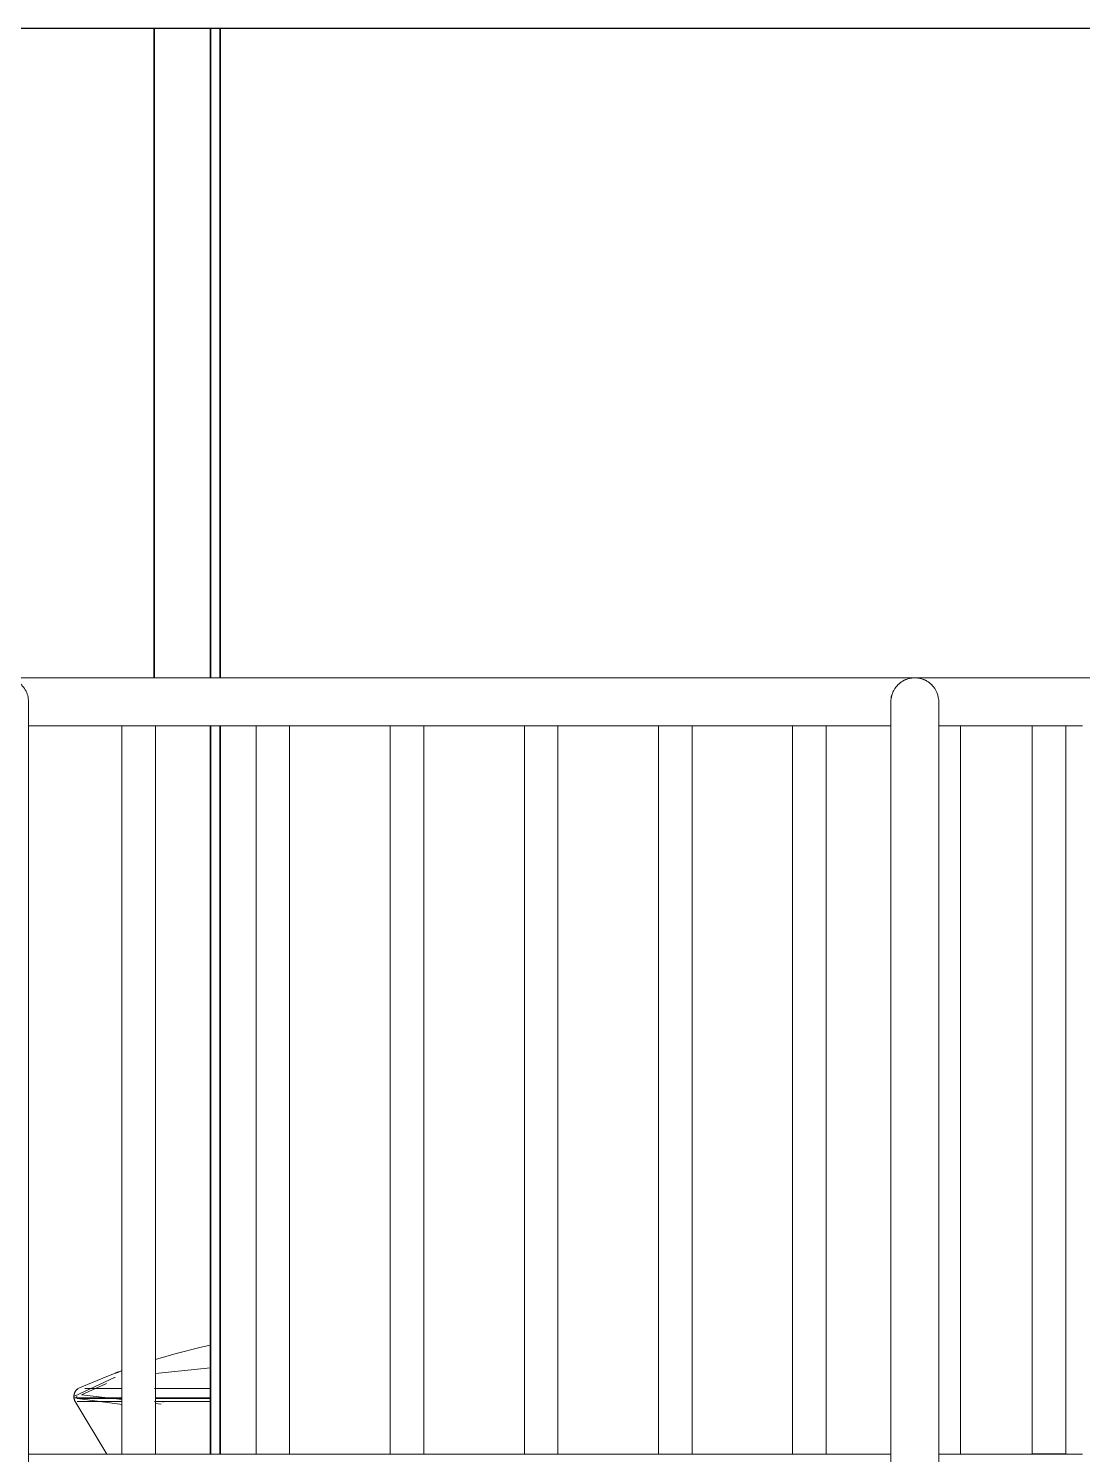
# Model space of a CAD drawing. Header units: millimetres. Extents: x -153298 to 620751, y -313239 to 250031.
# Drawn here: x 6249 to 7349, y -303075 to -301587 of the extents above; entities that cross this region are included whole.
import ezdxf

# ---------------------------------------------------------------- set-up
doc = ezdxf.new("R2010")
doc.units = ezdxf.units.MM
for name, color, linetype, lineweight in [('A-FLOR-HRAL', 7, 'Continuous', 25), ('E-LITE-EQPM', 7, 'Continuous', 35), ('I-WALL-E', 7, 'Continuous', 35), ('S-STRS-E', 7, 'Continuous', 25), ('WALL-E', 7, 'Continuous', 35)]:
    doc.layers.add(name, color=color, linetype=linetype, lineweight=lineweight)

# ---------------------------------------------------------------- blocks, each defined once
blk = doc.blocks.new('ACM_L12 - LED Pole Luminaire with UV1 - T35 1xGRN90_830 S 2-11677483-2140-01 ENTRANCE 1 ELEVATION 2')
at = {"layer": 'E-LITE-EQPM', "color": 7, "lineweight": 20}
for p, q in [((-18232, 108080.4), (-18289.5, 108074.6)), ((-18332.4, 108070.3), (-18374.1, 108050.8)), ((-18331.6, 108070.3), (-18332.4, 108070.3)), ((-18371.6, 108050.9), (-18371.8, 108049.4)), ((-18340.7, 108064.1), (-18366.6, 108052.1)), ((-18366.6, 108052.1), (-18324.4, 108047.2)), ((-18363.1, 108058.7), (-18325.4, 108058.7)), ((-18290.5, 108058.7), (-18232.2, 108058.7)), ((-18373.4, 108045.3), (-18340.3, 107990.4)), ((-18325.2, 108045.3), (-18371.4, 108045.3)), ((-18370.8, 108048.4), (-18324.4, 108042.1)), ((-18232, 108045.3), (-18290.4, 108045.3)), ((-18289.5, 108043.2), (-18283.7, 108042.5)), ((-18310.2, 107940.4), (-18286, 107900.4))]:
    blk.add_line(p, q, dxfattribs=at)
at = {"layer": 'E-LITE-EQPM', "color": 7, "lineweight": 20, "flags": 128}
for points in [[(-18289.5, 108089.1), (-18268, 108095.5), (-18240.6, 108102.4), (-18232, 108104.2)], [(-18370.4, 108058.7), (-18344.5, 108069.7), (-18331.6, 108074.7)], [(-18373.4, 108045.3), (-18373.6, 108045.6), (-18373.8, 108046), (-18374, 108046.4), (-18374.1, 108046.8), (-18374.2, 108047.2), (-18374.4, 108047.6), (-18374.5, 108048), (-18374.5, 108048.4), (-18374.6, 108048.8), (-18374.6, 108049.2), (-18374.7, 108049.7), (-18374.7, 108050.1), (-18374.7, 108050.5), (-18374.7, 108050.9), (-18374.6, 108051.3), (-18374.6, 108051.7), (-18374.5, 108052.2), (-18374.4, 108052.6), (-18374.3, 108053), (-18374.2, 108053.4), (-18374.1, 108053.8), (-18373.9, 108054.2), (-18373.8, 108054.5), (-18373.6, 108054.9), (-18373.4, 108055.3), (-18373.2, 108055.7), (-18373, 108056), (-18372.7, 108056.4), (-18372.5, 108056.7), (-18372.2, 108057), (-18371.9, 108057.3), (-18371.6, 108057.6), (-18371.3, 108057.9), (-18371, 108058.2), (-18370.7, 108058.5), (-18370.4, 108058.7)], [(-18373.7, 108048.9), (-18373.7, 108048.9), (-18373.8, 108048.9), (-18373.8, 108048.9), (-18373.9, 108048.9), (-18373.9, 108048.9), (-18373.9, 108048.9), (-18374, 108048.9), (-18374, 108048.9), (-18374.1, 108048.9), (-18374.1, 108049), (-18374.1, 108049), (-18374.2, 108049), (-18374.2, 108049), (-18374.2, 108049), (-18374.3, 108049.1), (-18374.3, 108049.1), (-18374.3, 108049.1), (-18374.4, 108049.1), (-18374.4, 108049.2), (-18374.4, 108049.2), (-18374.5, 108049.2), (-18374.5, 108049.2), (-18374.5, 108049.3), (-18374.5, 108049.3), (-18374.5, 108049.3), (-18374.6, 108049.4), (-18374.6, 108049.4), (-18374.6, 108049.4), (-18374.6, 108049.5), (-18374.6, 108049.5), (-18374.7, 108049.6), (-18374.7, 108049.6), (-18374.7, 108049.6), (-18374.7, 108049.7), (-18374.7, 108049.7), (-18374.7, 108049.7), (-18374.7, 108049.8), (-18374.7, 108049.8), (-18374.7, 108049.9), (-18374.7, 108049.9), (-18374.7, 108049.9), (-18374.7, 108050), (-18374.7, 108050), (-18374.7, 108050.1), (-18374.7, 108050.1), (-18374.7, 108050.1), (-18374.7, 108050.2), (-18374.6, 108050.2), (-18374.6, 108050.3), (-18374.6, 108050.3), (-18374.6, 108050.3), (-18374.6, 108050.4), (-18374.6, 108050.4), (-18374.5, 108050.4), (-18374.5, 108050.5), (-18374.5, 108050.5), (-18374.5, 108050.5), (-18374.4, 108050.6), (-18374.4, 108050.6), (-18374.4, 108050.6), (-18374.4, 108050.6), (-18374.3, 108050.7), (-18374.3, 108050.7), (-18374.3, 108050.7), (-18374.2, 108050.7), (-18374.2, 108050.8), (-18374.2, 108050.8), (-18374.1, 108050.8)], [(-18372.4, 108048.9), (-18373.3, 108048.9), (-18373.7, 108048.9), (-18373.7, 108048.9)], [(-18373.7, 108048.9), (-18373.5, 108048.9), (-18372.7, 108048.9), (-18371.4, 108048.9), (-18369.6, 108048.9), (-18367.3, 108048.9), (-18364.6, 108048.9), (-18361.3, 108048.9), (-18357.5, 108048.9), (-18353.3, 108048.9), (-18348.5, 108048.9), (-18343.3, 108048.9), (-18337.7, 108048.9), (-18331.5, 108048.9), (-18325, 108048.9)], [(-18370.8, 108048.4), (-18370.8, 108048.4), (-18370.8, 108048.4), (-18370.9, 108048.4), (-18370.9, 108048.4), (-18371, 108048.4), (-18371, 108048.4), (-18371, 108048.4), (-18371.1, 108048.4), (-18371.1, 108048.4), (-18371.2, 108048.4), (-18371.2, 108048.5), (-18371.2, 108048.5), (-18371.3, 108048.5), (-18371.3, 108048.5), (-18371.3, 108048.5), (-18371.4, 108048.6), (-18371.4, 108048.6), (-18371.4, 108048.6), (-18371.5, 108048.6), (-18371.5, 108048.7), (-18371.5, 108048.7), (-18371.5, 108048.7), (-18371.6, 108048.8), (-18371.6, 108048.8), (-18371.6, 108048.8), (-18371.6, 108048.9), (-18371.7, 108048.9), (-18371.7, 108048.9), (-18371.7, 108049), (-18371.7, 108049), (-18371.7, 108049), (-18371.7, 108049.1), (-18371.7, 108049.1), (-18371.8, 108049.2), (-18371.8, 108049.2), (-18371.8, 108049.2), (-18371.8, 108049.3), (-18371.8, 108049.3), (-18371.8, 108049.4), (-18371.8, 108049.4)], [(-18369.5, 108048.4), (-18370.4, 108048.4), (-18370.7, 108048.4), (-18370.8, 108048.4)], [(-18370.8, 108048.4), (-18370.5, 108048.4), (-18369.7, 108048.4), (-18368.5, 108048.4), (-18366.7, 108048.4), (-18364.5, 108048.4), (-18361.7, 108048.4), (-18358.5, 108048.4), (-18354.7, 108048.4), (-18350.5, 108048.4), (-18345.8, 108048.4), (-18340.7, 108048.4), (-18335, 108048.4), (-18329, 108048.4), (-18324.4, 108048.4)], [(-18289.5, 108048.9), (-18285.9, 108048.9), (-18277, 108048.9), (-18267.6, 108048.9), (-18258, 108048.9), (-18248, 108048.9), (-18237.7, 108048.9), (-18232, 108048.9)], [(-18289.5, 108048.4), (-18283.8, 108048.4), (-18274.9, 108048.4), (-18265.7, 108048.4), (-18256.1, 108048.4), (-18246.2, 108048.4), (-18236, 108048.4), (-18232, 108048.4)], [(-18281.6, 108044.5), (-18281.6, 108044.5), (-18281.7, 108044.5), (-18281.7, 108044.5)]]:
    blk.add_lwpolyline(points, dxfattribs=at)
at = {"layer": 'E-LITE-EQPM', "color": 7, "lineweight": 20}
for points, knots in [([(-18330.9, 108075), (-18331.1, 108074.9), (-18331.3, 108074.8), (-18331.7, 108074.7), (-18331.7, 108074.7), (-18331.4, 108074.8), (-18331.1, 108074.9), (-18330.8, 108075), (-18330.4, 108075.2), (-18329.9, 108075.4), (-18329.5, 108075.5), (-18329.1, 108075.7), (-18328.5, 108075.9), (-18327.7, 108076.2), (-18327.1, 108076.4), (-18326.6, 108076.6)], [0.3333333, 0.3333333, 0.3333333, 0.3333333, 0.3888889, 0.4444444, 0.5555556, 0.6111111, 0.6388889, 0.6666667, 0.75, 0.7708333, 0.7916667, 0.8333333, 0.875, 0.9166667, 1, 1, 1, 1]), ([(-18326.6, 108076.6), (-18327.2, 108076.4), (-18328, 108076.1), (-18329, 108075.7), (-18329.4, 108075.5), (-18329.7, 108075.5), (-18329.8, 108075.4)], [0, 0, 0, 0, 0.1111111, 0.1666667, 0.1944444, 0.2222222, 0.2222222, 0.2222222, 0.2222222]), ([(-18325, 108077.2), (-18325.1, 108077.2), (-18325.6, 108077), (-18326.2, 108076.7), (-18326.6, 108076.6)], [0.8888889, 0.8888889, 0.8888889, 0.8888889, 0.9166667, 1, 1, 1, 1])]:
    blk.add_open_spline(points, degree=3, knots=knots, dxfattribs=at)
blk.add_open_spline([(-18326.6, 108076.6), (-18326.1, 108076.8), (-18325.5, 108077), (-18325, 108077.2)], degree=3, dxfattribs=at)
blk = doc.blocks.new('ACM_L12 - LED Pole Luminaire with UV1 - T35 1xGRN90_830 S 2-V448-2140-01 ENTRANCE 1 ELEVATION 2')
at = {"layer": 'E-LITE-EQPM', "color": 7, "lineweight": 20}
for p, q in [((-18363.1, 108058.7), (-18363.1, 108058.7)), ((-18373.4, 108045.3), (-18340.3, 107990.4)), ((-18371.4, 108045.3), (-18371.4, 108045.3)), ((-18310.2, 107940.4), (-18290.8, 107908.3))]:
    blk.add_line(p, q, dxfattribs=at)
at = {"layer": 'E-LITE-EQPM', "color": 7, "lineweight": 20, "flags": 128}
for points in [[(-18370.4, 108058.7), (-18344.5, 108069.7), (-18331.6, 108074.7)], [(-18373.6, 108045.6), (-18373.8, 108046), (-18374, 108046.4), (-18374.1, 108046.8), (-18374.2, 108047.2), (-18374.4, 108047.6), (-18374.5, 108048), (-18374.5, 108048.4), (-18374.6, 108048.8), (-18374.6, 108049.2), (-18374.7, 108049.7), (-18374.7, 108050.1), (-18374.7, 108050.5), (-18374.7, 108050.9), (-18374.6, 108051.3), (-18374.6, 108051.7), (-18374.5, 108052.2), (-18374.5, 108052.2)], [(-18374.1, 108049), (-18374.2, 108049), (-18374.2, 108049), (-18374.2, 108049), (-18374.3, 108049.1), (-18374.3, 108049.1), (-18374.3, 108049.1), (-18374.4, 108049.1), (-18374.4, 108049.2), (-18374.4, 108049.2), (-18374.5, 108049.2), (-18374.5, 108049.2), (-18374.5, 108049.3), (-18374.5, 108049.3), (-18374.5, 108049.3), (-18374.6, 108049.4), (-18374.6, 108049.4), (-18374.6, 108049.4), (-18374.6, 108049.5), (-18374.6, 108049.5), (-18374.7, 108049.6), (-18374.7, 108049.6), (-18374.7, 108049.6), (-18374.7, 108049.7), (-18374.7, 108049.7), (-18374.7, 108049.7), (-18374.7, 108049.8), (-18374.7, 108049.8), (-18374.7, 108049.9), (-18374.7, 108049.9), (-18374.7, 108049.9), (-18374.7, 108050), (-18374.7, 108050), (-18374.7, 108050.1), (-18374.7, 108050.1), (-18374.7, 108050.1), (-18374.7, 108050.2), (-18374.6, 108050.2), (-18374.6, 108050.3), (-18374.6, 108050.3), (-18374.6, 108050.3), (-18374.6, 108050.4), (-18374.6, 108050.4), (-18374.5, 108050.4), (-18374.5, 108050.5), (-18374.5, 108050.5), (-18374.5, 108050.5), (-18374.4, 108050.6), (-18374.4, 108050.6), (-18374.4, 108050.6)], [(-18374.4, 108052.6), (-18374.3, 108053), (-18374.2, 108053.4), (-18374.1, 108053.8), (-18373.9, 108054.2), (-18373.8, 108054.5), (-18373.6, 108054.9), (-18373.4, 108055.3), (-18373.2, 108055.7), (-18373, 108056), (-18372.7, 108056.4)]]:
    blk.add_lwpolyline(points, dxfattribs=at)
at = {"layer": 'E-LITE-EQPM', "color": 7, "lineweight": 20}
for points, knots in [([(-18330.9, 108075), (-18331.1, 108074.9), (-18331.3, 108074.8), (-18331.7, 108074.7), (-18331.7, 108074.7), (-18331.4, 108074.8), (-18331.1, 108074.9), (-18331, 108075), (-18330.9, 108075)], [0.3333333, 0.3333333, 0.3333333, 0.3333333, 0.3888889, 0.4444444, 0.5555556, 0.6111111, 0.6388889, 0.6666667, 0.6666667, 0.6666667, 0.6666667]), ([(-18329.9, 108075.4), (-18329.8, 108075.4), (-18329.5, 108075.5), (-18329.1, 108075.7), (-18328.5, 108075.9), (-18327.7, 108076.2), (-18327.1, 108076.4), (-18326.6, 108076.6)], [0.7708333, 0.7708333, 0.7708333, 0.7708333, 0.7916667, 0.8333333, 0.875, 0.9166667, 1, 1, 1, 1]), ([(-18326.6, 108076.6), (-18327.2, 108076.4), (-18328, 108076.1), (-18329, 108075.7), (-18329.4, 108075.5), (-18329.7, 108075.5), (-18329.8, 108075.4)], [0, 0, 0, 0, 0.1111111, 0.1666667, 0.1944444, 0.2222222, 0.2222222, 0.2222222, 0.2222222]), ([(-18325, 108077.2), (-18325.1, 108077.2), (-18325.6, 108077), (-18326.2, 108076.7), (-18326.6, 108076.6)], [0.8888889, 0.8888889, 0.8888889, 0.8888889, 0.9166667, 1, 1, 1, 1])]:
    blk.add_open_spline(points, degree=3, knots=knots, dxfattribs=at)
blk.add_open_spline([(-18326.6, 108076.6), (-18326.1, 108076.8), (-18325.5, 108077), (-18325, 108077.2)], degree=3, dxfattribs=at)
blk = doc.blocks.new('PPL-C-AECM-1-PP19-EE-M3-0001_rvt-2-2140-01 ENTRANCE 1 ELEVATION 2')
at = {"layer": 'E-LITE-EQPM', "color": 7, "lineweight": 20}
for name in ['ACM_L12 - LED Pole Luminaire with UV1 - T35 1xGRN90_830 S 2-11677483-2140-01 ENTRANCE 1 ELEVATION 2', 'ACM_L12 - LED Pole Luminaire with UV1 - T35 1xGRN90_830 S 2-V448-2140-01 ENTRANCE 1 ELEVATION 2']:
    blk.add_blockref(name, (0, 0), dxfattribs=at)
blk = doc.blocks.new('PPL-C-AECM-1-PP19-EE-M3-0001_rvt-3-2140-01 ENTRANCE 1 ELEVATION 2')
at = {"layer": 'E-LITE-EQPM', "color": 7, "lineweight": 20}
for name in ['ACM_L12 - LED Pole Luminaire with UV1 - T35 1xGRN90_830 S 2-11677483-2140-01 ENTRANCE 1 ELEVATION 2', 'ACM_L12 - LED Pole Luminaire with UV1 - T35 1xGRN90_830 S 2-V448-2140-01 ENTRANCE 1 ELEVATION 2']:
    blk.add_blockref(name, (0, 0), dxfattribs=at)
blk = doc.blocks.new('Railing - 35mm-V465-2140-01 ENTRANCE 1 ELEVATION 2')
at = {"layer": 'A-FLOR-HRAL', "color": 7, "lineweight": 9}
for p, q in [((-17374.5, 111975.7), (-17374.5, 111215.7)), ((-17357, 111975.7), (-17374.5, 111975.7)), ((-17339.5, 111975.7), (-17357, 111975.7)), ((-17339.5, 111215.7), (-17339.5, 111975.7)), ((-17374.5, 111215.7), (-17357, 111215.7)), ((-17357, 111215.7), (-17339.5, 111215.7))]:
    blk.add_line(p, q, dxfattribs=at)
blk = doc.blocks.new('Railing - Post_50mm-V469-2140-01 ENTRANCE 1 ELEVATION 2')
at = {"layer": 'A-FLOR-HRAL', "color": 7, "lineweight": 9}
for p, q in [((-17522, 112000.7), (-17522, 111125.7)), ((-17472, 111125.7), (-17472, 112000.7))]:
    blk.add_line(p, q, dxfattribs=at)
blk = doc.blocks.new('Railing - Railing-8634568-2140-01 ENTRANCE 1 ELEVATION 2')
at = {"layer": 'A-FLOR-HRAL', "color": 7, "lineweight": 9}
blk.add_line((-17322, 107990.4), (-17472, 107990.4), dxfattribs=at)
at = {"color": 7}
for name in ['Railing - Post_50mm-V469-2140-01 ENTRANCE 1 ELEVATION 2', 'Railing - 35mm-V465-2140-01 ENTRANCE 1 ELEVATION 2']:
    blk.add_blockref(name, (0, -3225.2), dxfattribs=at)
blk = doc.blocks.new('Top Rail Type - Top Rail_Internal_-8634572-2140-01 ENTRANCE 1 ELEVATION 2')
at = {"layer": 'A-FLOR-HRAL', "color": 7, "lineweight": 9}
for p, q in [((-17272, 108800.4), (-17497, 108800.4)), ((-17522, 108775.4), (-17522, 107345.9)), ((-17472, 107345.9), (-17472, 108775.4)), ((-17472, 108750.4), (-17322, 108750.4))]:
    blk.add_line(p, q, dxfattribs=at)
for points, knots in [([(-17472, 108775.4), (-17472, 108777.6), (-17472.6, 108782), (-17475.1, 108788.1), (-17479.1, 108793.3), (-17484.4, 108797.3), (-17490.5, 108799.9), (-17499.2, 108801), (-17507.9, 108798.7), (-17514.9, 108793.3), (-17518.9, 108788.1), (-17521.4, 108782), (-17522, 108777.6), (-17522, 108775.4)], [0, 0, 0, 0, 0.083333, 0.166667, 0.25, 0.333333, 0.416667, 0.5, 0.666667, 0.75, 0.833333, 0.916667, 1, 1, 1, 1]), ([(-17522, 108775.4), (-17522, 108777.6), (-17521.6, 108780.9), (-17520.2, 108785), (-17518.7, 108788), (-17517.2, 108790.2), (-17515.8, 108791.9), (-17514.3, 108793.5), (-17512.7, 108795), (-17510.9, 108796.2), (-17509.5, 108797.1), (-17508.1, 108797.9), (-17506.6, 108798.5), (-17505.1, 108799.1), (-17503.5, 108799.6), (-17501.9, 108800), (-17500.3, 108800.2), (-17498.7, 108800.4), (-17497, 108800.5), (-17495.4, 108800.4), (-17493.8, 108800.2), (-17492.1, 108800), (-17490.5, 108799.6), (-17489, 108799.1), (-17487.4, 108798.5), (-17486, 108797.9), (-17484.5, 108797.1), (-17483.1, 108796.2), (-17481.3, 108795), (-17479.7, 108793.5), (-17478.2, 108791.9), (-17476.8, 108790.2), (-17475.3, 108788), (-17473.9, 108785), (-17472.5, 108780.9), (-17472, 108777.6), (-17472, 108775.4)], [-1, -1, -1, -1, -0.916667, -0.875, -0.833333, -0.791667, -0.770833, -0.75, -0.708333, -0.6875, -0.666667, -0.645833, -0.625, -0.604167, -0.583333, -0.5625, -0.541667, -0.520833, -0.5, -0.479167, -0.458333, -0.4375, -0.416667, -0.395833, -0.375, -0.354167, -0.333333, -0.3125, -0.291667, -0.25, -0.229167, -0.208333, -0.166667, -0.125, -0.083333, 0, 0, 0, 0])]:
    blk.add_open_spline(points, degree=3, knots=knots, dxfattribs=at)
blk = doc.blocks.new('Railing - 35mm-V536-2140-01 ENTRANCE 1 ELEVATION 2')
at = {"layer": 'A-FLOR-HRAL', "color": 7, "lineweight": 9}
blk.add_line((-17449.5, 108750.4), (-17449.5, 107990.4), dxfattribs=at)
blk = doc.blocks.new('Railing - 35mm-V537-2140-01 ENTRANCE 1 ELEVATION 2')
at = {"layer": 'A-FLOR-HRAL', "color": 7, "lineweight": 9}
for p, q in [((-17624.5, 107990.4), (-17624.5, 108750.4)), ((-17624.5, 108750.4), (-17607, 108750.4)), ((-17607, 108750.4), (-17589.5, 108750.4)), ((-17589.5, 108750.4), (-17589.5, 107990.4)), ((-17607, 107990.4), (-17624.5, 107990.4)), ((-17589.5, 107990.4), (-17607, 107990.4))]:
    blk.add_line(p, q, dxfattribs=at)
blk = doc.blocks.new('Railing - Railing-14945432-2140-01 ENTRANCE 1 ELEVATION 2')
at = {"layer": 'A-FLOR-HRAL', "color": 7, "lineweight": 9}
blk.add_line((-17522, 107990.4), (-18422, 107990.4), dxfattribs=at)
at = {"color": 7}
for name, p in [('Railing - 35mm-V537-2140-01 ENTRANCE 1 ELEVATION 2', (-700, 0)), ('Railing - 35mm-V537-2140-01 ENTRANCE 1 ELEVATION 2', (-560, 0)), ('Railing - 35mm-V537-2140-01 ENTRANCE 1 ELEVATION 2', (-420, 0)), ('Railing - 35mm-V537-2140-01 ENTRANCE 1 ELEVATION 2', (-280, 0)), ('Railing - 35mm-V537-2140-01 ENTRANCE 1 ELEVATION 2', (-140, 0)), ('Railing - 35mm-V537-2140-01 ENTRANCE 1 ELEVATION 2', (0, 0)), ('Railing - 35mm-V536-2140-01 ENTRANCE 1 ELEVATION 2', (0, 0))]:
    blk.add_blockref(name, p, dxfattribs=at)
blk = doc.blocks.new('Top Rail Type - Top Rail_Internal_-14945436-2140-01 ENTRANCE 1 ELEVATION 2')
at = {"layer": 'A-FLOR-HRAL', "color": 7, "lineweight": 9}
for p, q in [((-17497, 108800.4), (-18447, 108800.4)), ((-18422, 107345.9), (-18422, 108775.4)), ((-18422, 108750.4), (-17522, 108750.4))]:
    blk.add_line(p, q, dxfattribs=at)
blk.add_open_spline([(-18422, 108775.4), (-18422, 108777.6), (-18422.6, 108782), (-18425.1, 108788.1), (-18429.1, 108793.3), (-18434.4, 108797.3), (-18440.5, 108799.9), (-18449.2, 108801), (-18457.9, 108798.7), (-18464.9, 108793.3), (-18468.9, 108788.1), (-18471.4, 108782), (-18472, 108777.6), (-18472, 108775.4)], degree=3, knots=[0, 0, 0, 0, 0.083333, 0.166667, 0.25, 0.333333, 0.416667, 0.5, 0.666667, 0.75, 0.833333, 0.916667, 1, 1, 1, 1], dxfattribs=at)
blk = doc.blocks.new('ACM_L14 - LED Street Light Luminaire with Wide Light - PRA4-CB-8-V575-2140-01 ENTRANCE 1 ELEVATION 2')
at = {"layer": 'E-LITE-EQPM', "color": 7}
blk.add_line((-18290.8, 109478), (-18290.8, 108800.4), dxfattribs=at)

msp = doc.modelspace()

# ---------------------------------------------------------------- linework, layer by layer
at = {"layer": 'I-WALL-E', "color": 7}
for p, q in [((6449.1524, -301586.667), (6449.1524, -302264.2756)), ((6449.1524, -302264.2756), (6449.1524, -301586.667)), ((6449.1524, -302314.2756), (6449.1524, -303074.3795)), ((6449.1524, -303074.3795), (6449.1524, -302314.2756))]:
    msp.add_line(p, q, dxfattribs=at)
at = {"layer": 'S-STRS-E', "color": 7}
msp.add_line((8449.1524, -301586.667), (6149.1524, -301586.667), dxfattribs=at)
at = {"layer": 'WALL-E', "color": 7}
for p, q in [((6439.1524, -302264.2756), (6439.1524, -301586.667)), ((6439.1524, -301586.667), (6439.1524, -302264.2756)), ((6439.1524, -302264.2756), (6439.1524, -301586.667)), ((6439.1524, -301586.667), (6439.1524, -302264.2756)), ((6439.1524, -301586.667), (6439.1524, -302264.2756)), ((6439.1524, -302264.2756), (6439.1524, -301586.667)), ((6439.1524, -301586.667), (6439.1524, -302264.2756)), ((6439.1524, -302264.2756), (6439.1524, -301586.667)), ((6439.1524, -301586.667), (6439.1524, -302264.2756)), ((6439.1524, -302264.2756), (6439.1524, -301586.667)), ((6439.1524, -301586.667), (6439.1524, -302264.2756)), ((6439.1524, -302264.2756), (6439.1524, -301586.667)), ((6439.1524, -301586.667), (6439.1524, -302264.2756)), ((6439.1524, -302264.2756), (6439.1524, -301586.667)), ((6439.1524, -301586.667), (6439.1524, -302264.2756)), ((6439.1524, -302264.2756), (6439.1524, -301586.667)), ((6439.1524, -301586.667), (6439.1524, -302264.2756)), ((6439.1524, -302264.2756), (6439.1524, -301586.667)), ((6439.1524, -301586.667), (6439.1524, -302264.2756)), ((6439.1524, -302264.2756), (6439.1524, -301586.667)), ((6439.1524, -301586.667), (6439.1524, -302264.2756)), ((6439.1524, -302264.2756), (6439.1524, -301586.667)), ((6439.1524, -301586.667), (6439.1524, -302264.2756)), ((6439.1524, -302264.2756), (6439.1524, -301586.667)), ((6439.1524, -301586.667), (6439.1524, -302264.2756)), ((6439.1524, -302264.2756), (6439.1524, -301586.667)), ((6449.1524, -302114.7103), (6449.1524, -301586.667)), ((6449.1524, -301586.667), (6449.1524, -302264.2756)), ((6449.1524, -302264.2756), (6449.1524, -301586.667)), ((6449.1524, -302264.2756), (6449.1524, -301586.667)), ((6449.1524, -301586.667), (6449.1524, -302264.2756)), ((6449.1524, -302264.2756), (6449.1524, -301586.667)), ((6449.1524, -301586.667), (6449.1524, -302264.2756)), ((6449.1524, -302264.2756), (6449.1524, -301586.667)), ((6449.1524, -301586.667), (6449.1524, -302264.2756)), ((6449.1524, -302264.2756), (6449.1524, -301586.667)), ((6449.1524, -301586.667), (6449.1524, -302264.2756)), ((6449.1524, -302264.2756), (6449.1524, -301586.667)), ((6449.1524, -301586.667), (6449.1524, -302264.2756)), ((6449.1524, -302264.2756), (6449.1524, -301586.667)), ((6449.1524, -301586.667), (6449.1524, -302264.2756)), ((6449.1524, -302264.2756), (6449.1524, -301586.667)), ((6449.1524, -301586.667), (6449.1524, -302264.2756)), ((6449.1524, -302264.2756), (6449.1524, -301586.667)), ((6449.1524, -301586.667), (6449.1524, -302264.2756)), ((6449.1524, -302264.2756), (6449.1524, -301586.667)), ((6449.1524, -301586.667), (6449.1524, -302264.2756)), ((6449.1524, -302264.2756), (6449.1524, -301586.667)), ((6449.1524, -301586.667), (6449.1524, -302264.2756)), ((6449.1524, -302264.2756), (6449.1524, -301586.667)), ((6449.1524, -301586.667), (6449.1524, -302264.2756)), ((6449.1524, -301586.667), (6449.1524, -302264.2756)), ((6449.1524, -302264.2756), (6449.1524, -302114.7103)), ((6439.1524, -303074.3754), (6439.1524, -302314.2756)), ((6439.1524, -302314.2756), (6439.1524, -303074.3754)), ((6439.1524, -303074.3754), (6439.1524, -302314.2756)), ((6439.1524, -302314.2756), (6439.1524, -303074.3754)), ((6439.1524, -302314.2756), (6439.1524, -303074.3754)), ((6439.1524, -303074.3754), (6439.1524, -302314.2756)), ((6439.1524, -302314.2756), (6439.1524, -303074.3754)), ((6439.1524, -303074.3754), (6439.1524, -302314.2756)), ((6439.1524, -302314.2756), (6439.1524, -303074.3754)), ((6439.1524, -303074.3754), (6439.1524, -302314.2756)), ((6439.1524, -302314.2756), (6439.1524, -303074.3754)), ((6439.1524, -303074.3754), (6439.1524, -302314.2756)), ((6439.1524, -302314.2756), (6439.1524, -303074.3754)), ((6439.1524, -303074.3754), (6439.1524, -302314.2756)), ((6439.1524, -302314.2756), (6439.1524, -303074.3754)), ((6439.1524, -303074.3754), (6439.1524, -302314.2756)), ((6439.1524, -302314.2756), (6439.1524, -303074.3754)), ((6439.1524, -303074.3754), (6439.1524, -302314.2756)), ((6439.1524, -302314.2756), (6439.1524, -303074.3754)), ((6439.1524, -303074.3754), (6439.1524, -302314.2756)), ((6439.1524, -302314.2756), (6439.1524, -303074.3754)), ((6439.1524, -303074.3754), (6439.1524, -302314.2756)), ((6439.1524, -302314.2756), (6439.1524, -303074.3754)), ((6439.1524, -303074.3754), (6439.1524, -302314.2756)), ((6439.1524, -302314.2756), (6439.1524, -303074.3754)), ((6439.1524, -303074.3754), (6439.1524, -302314.2756)), ((6449.1524, -302314.2756), (6449.1524, -303074.3795)), ((6449.1524, -303074.3795), (6449.1524, -302314.2756)), ((6449.1524, -303074.3795), (6449.1524, -302314.2756)), ((6449.1524, -303074.3795), (6449.1524, -302314.2756)), ((6449.1524, -302314.2756), (6449.1524, -303074.3795)), ((6449.1524, -303074.3795), (6449.1524, -302314.2756)), ((6449.1524, -302314.2756), (6449.1524, -303074.3795)), ((6449.1524, -303074.3795), (6449.1524, -302314.2756)), ((6449.1524, -302314.2756), (6449.1524, -303074.3795)), ((6449.1524, -303074.3795), (6449.1524, -302314.2756)), ((6449.1524, -302314.2756), (6449.1524, -303074.3795)), ((6449.1524, -303074.3795), (6449.1524, -302314.2756)), ((6449.1524, -302314.2756), (6449.1524, -303074.3795)), ((6449.1524, -303074.3795), (6449.1524, -302314.2756)), ((6449.1524, -302314.2756), (6449.1524, -303074.3795)), ((6449.1524, -303074.3795), (6449.1524, -302314.2756)), ((6449.1524, -302314.2756), (6449.1524, -303074.3795)), ((6449.1524, -303074.3795), (6449.1524, -302314.2756)), ((6449.1524, -302314.2756), (6449.1524, -303074.3795)), ((6449.1524, -303074.3795), (6449.1524, -302314.2756)), ((6449.1524, -302314.2756), (6449.1524, -303074.3795)), ((6449.1524, -303074.3795), (6449.1524, -302314.2756)), ((6449.1524, -302314.2756), (6449.1524, -303074.3795)), ((6449.1524, -303074.3795), (6449.1524, -302314.2756)), ((6449.1524, -302314.2756), (6449.1524, -303074.3795)), ((6449.1524, -302314.2756), (6449.1524, -303074.3795))]:
    msp.add_line(p, q, dxfattribs=at)

# ---------------------------------------------------------------- block references
at = {"color": 7, "lineweight": 5}
for name in ['PPL-C-AECM-1-PP19-EE-M3-0001_rvt-2-2140-01 ENTRANCE 1 ELEVATION 2', 'PPL-C-AECM-1-PP19-EE-M3-0001_rvt-3-2140-01 ENTRANCE 1 ELEVATION 2']:
    msp.add_blockref(name, (24671.1729, -411064.7103), dxfattribs=at)
at = {"layer": 'A-FLOR-HRAL', "color": 7, "lineweight": 9}
for name in ['Top Rail Type - Top Rail_Internal_-8634572-2140-01 ENTRANCE 1 ELEVATION 2', 'Railing - Railing-8634568-2140-01 ENTRANCE 1 ELEVATION 2', 'Top Rail Type - Top Rail_Internal_-14945436-2140-01 ENTRANCE 1 ELEVATION 2', 'Railing - Railing-14945432-2140-01 ENTRANCE 1 ELEVATION 2']:
    msp.add_blockref(name, (24671.1729, -411064.7103), dxfattribs=at)
at = {"layer": 'E-LITE-EQPM', "color": 7}
msp.add_blockref('ACM_L14 - LED Street Light Luminaire with Wide Light - PRA4-CB-8-V575-2140-01 ENTRANCE 1 ELEVATION 2', (24671.1729, -411064.7103), dxfattribs=at)
msp.add_blockref('ACM_L14 - LED Street Light Luminaire with Wide Light - PRA4-CB-8-V575-2140-01 ENTRANCE 1 ELEVATION 2', (24671.1729, -411064.7103), dxfattribs=at)

doc.saveas('drawing.dxf')
